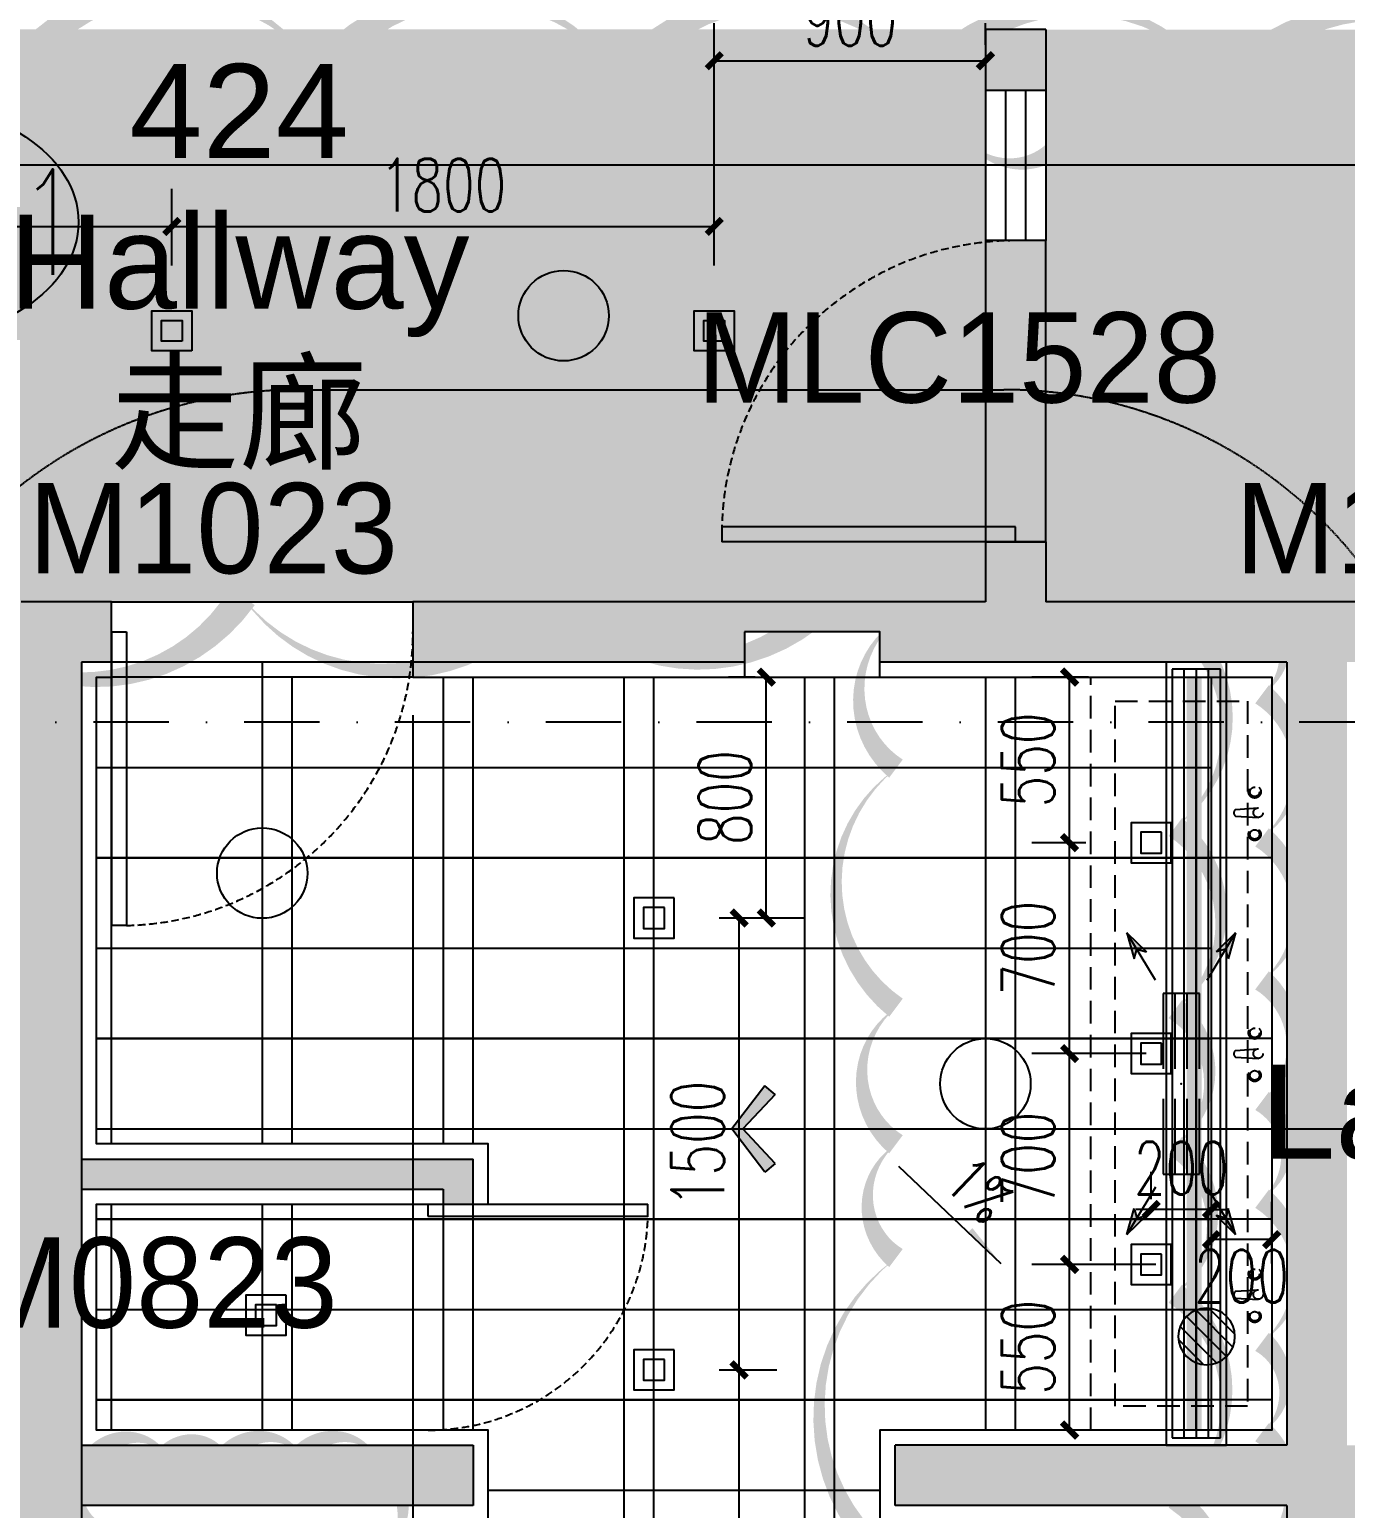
# Model space of a CAD drawing. Extents: x -354516 to 794396, y -401250 to -150594.
# Drawn here: x 16528 to 20895, y -369060 to -364150 of the extents above; entities that cross this region are included whole.
import ezdxf
from ezdxf.enums import TextEntityAlignment as Align

# ---------------------------------------------------------------- set-up
doc = ezdxf.new("R2010")
doc.units = 0
doc.header["$LTSCALE"] = 1000
doc.header["$MEASUREMENT"] = 0
for name, pattern in [('$0$HIDDEN', [0.375, 0.25, -0.125, 0, 0]), ('DASH', [0.35, 0.25, -0.1]), ('DASHDOT2', [0.5, 0.25, -0.125, 0, -0.125]), ('DOTE', [2.42, 2, -0.2, 0.02, -0.2])]:
    doc.linetypes.add(name, pattern=pattern)
for name, color, linetype in [('0-吊顶', 6, 'Continuous'), ('0-吊顶材质', 251, 'Continuous'), ('0-吊顶边界', 36, 'Continuous'), ('0-地面分缝', 37, 'Continuous'), ('0-房间名称', 2, 'Continuous'), ('0-灯具', 20, 'Continuous'), ('0-灯具修改0109', 140, 'Continuous'), ('0-设备风口', 5, 'Continuous'), ('0-设备风口（修改）', 71, 'Continuous'), ('A-轴线1', 1, 'DOTE'), ('A标-索引', 3, 'Continuous'), ('M-DUCT-S-DIFF', 6, 'DASH'), ('P-成活面', 4, 'Continuous'), ('PUB_DIM', 3, 'Continuous'), ('S-PLT', 30, 'Continuous'), ('SN', 3, 'Continuous'), ('TWT_TEXT', 7, 'Continuous'), ('WALL', 2, 'Continuous'), ('WINDOW', 4, 'Continuous'), ('XF', 4, 'Continuous'), ('Z-110', 110, 'Continuous'), ('墙体', 7, 'Continuous'), ('家具1', 61, 'Continuous'), ('门图', 134, 'Continuous')]:
    doc.layers.add(name, color=color, linetype=linetype)
doc.layers.add('0-地面材质_material hatch', color=251, linetype='Continuous', transparency=0.3)
doc.layers.add('DIM_MODI-天花修改', color=3, linetype='Continuous', plot=False)
doc.layers.add('修改', color=1, linetype='Continuous', plot=False)
doc.styles.add('510p-04$0$Arial_2', font='arial.ttf', dxfattribs={"height": 6.392964})
doc.styles.add('_TCH_DIM', font='SIMPLEX', dxfattribs={"bigfont": 'GBCBIG'})
doc.styles.add('DIM', font='SimSun.ttf', dxfattribs={"width": 0.7})
doc.styles.add('DIM_FONT', font='SIMPLEX', dxfattribs={"width": 0.7, "bigfont": 'GBCBIG'})
doc.styles.add('HZ', font='tjromans.shx', dxfattribs={"width": 0.7, "bigfont": 'tjhztxt.shx'})
doc.styles.add('Word-n', font='stylu.ttf')
doc.dimstyles.new('_TCH_ARCH&&50', dxfattribs={"dimscale": 0.5, "dimtxt": 350, "dimasz": 100, "dimexe": 250, "dimexo": 300, "dimgap": 100, "dimtad": 1, "dimdec": 0, "dimzin": 0, "dimdsep": 46, "dimtxsty": 'DIM_FONT', "dimblk": 'ARCHTICK', "dimcen": 0.09, "dimclrd": 3, "dimclre": 3, "dimclrt": 7, "dimazin": 2, "dimtfac": 1, "dimtdec": 0, "dimtix": 1, "dimtmove": 2, "dimatfit": 3, "dimfxl": 0, "dimtolj": 1, "dimtzin": 0, "dimarcsym": 0})
doc.dimstyles.new('DIM', dxfattribs={"dimtxt": 2.5, "dimasz": 1, "dimexe": 1, "dimexo": 1, "dimgap": 1, "dimtad": 1, "dimdec": 0, "dimzin": 0, "dimdsep": 46, "dimtxsty": 'DIM', "dimblk": 'ARCHTICK', "dimcen": 0, "dimclrd": 5, "dimclre": 5, "dimclrt": 35, "dimadec": 0, "dimazin": 0, "dimtfac": 0.5, "dimtdec": 0, "dimtix": 1, "dimtmove": 2, "dimatfit": 2, "dimldrblk": 'A', "dimfxl": 0, "dimtolj": 1, "dimtzin": 0, "dimlwd": -1, "dimlwe": -1, "dimarcsym": 0})
pattern_1 = [(45, (-498310856.17, -3090192758), (-212.132034356, 212.132034356), []), (45, (-498310644.03, -3090192758), (-212.132034356, 212.132034356), [375, -75, 0, -75])]

# ---------------------------------------------------------------- blocks, each defined once
blk = doc.blocks.new('510I-01-LBBRestroom-plan-01$0$wtqyy')
at = {"layer": '0-灯具'}
for points in [[(-106.5, -26.5), (26.5, -26.5), (26.5, 106.5), (-106.5, 106.5)], [(-74.5, 5.5), (-5.5, 5.5), (-5.5, 74.5), (-74.5, 74.5)]]:
    blk.add_lwpolyline(points, close=True, dxfattribs=at)
blk = doc.blocks.new('*U137')
at = {"color": 95}
for p, q in [((-500.7, 180.4), (-437.9, 115.5)), ((-343.4, 86), (-500.7, 180.4)), ((-500.7, 180.4), (-414.7, 155.9)), ((-414.7, 155.9), (-446.3, 147.4)), ((-446.3, 147.4), (-437.9, 115.5)), ((343.4, 86), (500.7, 180.4)), ((500.7, 180.4), (414.7, 155.9)), ((414.7, 155.9), (446.3, 147.4)), ((500.7, 180.4), (437.9, 115.5)), ((446.3, 147.4), (437.9, 115.5)), ((-343.4, -86), (-500.7, -180.4)), ((343.4, -86), (500.7, -180.4)), ((-500.7, -180.4), (-437.9, -115.5)), ((-446.3, -147.4), (-437.9, -115.5)), ((446.3, -147.4), (437.9, -115.5)), ((500.7, -180.4), (437.9, -115.5)), ((-500.7, -180.4), (-414.7, -155.9)), ((-414.7, -155.9), (-446.3, -147.4)), ((414.7, -155.9), (446.3, -147.4)), ((500.7, -180.4), (414.7, -155.9))]:
    blk.add_line(p, q, dxfattribs=at)
at = {"color": 251, "linetype": 'DASH'}
for p, q in [((-300, 20), (300, 20)), ((-300, -20), (300, -20))]:
    blk.add_line(p, q, dxfattribs=at)
at = {"linetype": 'DASH'}
blk.add_lwpolyline([(300, 60), (-300, 60), (-300, -60), (300, -60)], close=True, dxfattribs=at)
at = {"color": 7}
blk.add_point((0, 0), dxfattribs=at)
at = {"color": 95}
for points in [[(-437.9, 115.5), (-446.3, 147.4), (-500.7, 180.4)], [(-414.7, 155.9), (-446.3, 147.4), (-500.7, 180.4)], [(414.7, 155.9), (446.3, 147.4), (500.7, 180.4)], [(437.9, 115.5), (446.3, 147.4), (500.7, 180.4)], [(-437.9, -115.5), (-446.3, -147.4), (-500.7, -180.4)], [(437.9, -115.5), (446.3, -147.4), (500.7, -180.4)], [(-414.7, -155.9), (-446.3, -147.4), (-500.7, -180.4)], [(414.7, -155.9), (446.3, -147.4), (500.7, -180.4)]]:
    blk.add_solid(points, dxfattribs=at)
blk = doc.blocks.new('$TwtSys$00000125')
blk.add_circle((0, 0, 0), 0.667)
blk = doc.blocks.new('510p-04$0$material tag')
blk = doc.blocks.new('GRID')
at = {"layer": '墙体', "color": 250, "linetype": 'DASHDOT2', "lineweight": -3}
blk.add_line((107436.4, 18586.5), (-19063.6, 18586.5), dxfattribs=at)
blk = doc.blocks.new('TL-02')
at = {"layer": 'SN'}
blk.add_ellipse((0, 0), major_axis=(-6, 0), ratio=0.666667, dxfattribs=at)
at = {"layer": 'SN', "color": 6, "style": 'HZ', "width": 0.7}
blk.add_attdef('A', text='', height=4.5, dxfattribs=at).set_placement((0, 0), align=Align.MIDDLE_CENTER)
blk = doc.blocks.new('_ArchTick')
at = {"color": 0, "linetype": 'ByBlock', "const_width": 0.4}
blk.add_lwpolyline([(-0.5, -0.5), (0.5, 0.5)], dxfattribs=at)
blk = doc.blocks.new('*D324')
at = {"layer": 'Defpoints', "color": 0}
for p in [(18666.6, -368600), (18882.6, -368600), (18666.6, -370100)]:
    blk.add_point(p, dxfattribs=at)
at = {"layer": 'PUB_DIM', "color": 3, "lineweight": -2}
for p, q in [((18816.6, -368600), (19007.6, -368600)), ((18882.6, -370100), (18882.6, -368600)), ((18816.6, -370100), (19007.6, -370100))]:
    blk.add_line(p, q, dxfattribs=at)
at = {"layer": 'PUB_DIM', "color": 3, "lineweight": -2, "xscale": 50, "yscale": 50, "zscale": 50}
for p, rotation in [((18882.6, -368600), 90), ((18882.6, -370100), 270)]:
    blk.add_blockref('_ArchTick', p, dxfattribs=dict(at, rotation=rotation))
at = {"layer": 'PUB_DIM', "color": 7, "insert": (18745.1, -369350), "char_height": 175, "attachment_point": 5, "rotation": 90, "style": 'DIM_FONT'}
blk.add_mtext('\\A1;1500', dxfattribs=at)
blk = doc.blocks.new('*D325')
at = {"layer": 'Defpoints', "color": 0}
for p in [(18666.6, -367099.7), (18882.6, -367099.7), (18666.6, -368600)]:
    blk.add_point(p, dxfattribs=at)
at = {"layer": 'PUB_DIM', "color": 3, "lineweight": -2}
for p, q in [((18816.6, -367099.7), (19007.6, -367099.7)), ((18882.6, -368600), (18882.6, -367099.7)), ((18816.6, -368600), (19007.6, -368600))]:
    blk.add_line(p, q, dxfattribs=at)
at = {"layer": 'PUB_DIM', "color": 3, "lineweight": -2, "xscale": 50, "yscale": 50, "zscale": 50}
for p, rotation in [((18882.6, -367099.7), 90), ((18882.6, -368600), 270)]:
    blk.add_blockref('_ArchTick', p, dxfattribs=dict(at, rotation=rotation))
at = {"layer": 'PUB_DIM', "color": 7, "insert": (18745.1, -367849.9), "char_height": 175, "attachment_point": 5, "rotation": 90, "style": 'DIM_FONT'}
blk.add_mtext('\\A1;1500', dxfattribs=at)
blk = doc.blocks.new('*D326')
at = {"layer": 'Defpoints', "color": 0}
for p in [(18972.8, -366300), (19085.6, -366300), (18666.6, -367099.7)]:
    blk.add_point(p, dxfattribs=at)
at = {"layer": 'PUB_DIM', "color": 3, "lineweight": -2}
for p, q in [((18935.6, -366300), (18847.8, -366300)), ((18972.8, -367099.7), (18972.8, -366300)), ((18816.6, -367099.7), (19097.8, -367099.7))]:
    blk.add_line(p, q, dxfattribs=at)
at = {"layer": 'PUB_DIM', "color": 3, "lineweight": -2, "xscale": 50, "yscale": 50, "zscale": 50}
for p, rotation in [((18972.8, -366300), 90), ((18972.8, -367099.7), 270)]:
    blk.add_blockref('_ArchTick', p, dxfattribs=dict(at, rotation=rotation))
at = {"layer": 'PUB_DIM', "color": 7, "insert": (18835.3, -366699.9), "char_height": 175, "attachment_point": 5, "rotation": 90, "style": 'DIM_FONT'}
blk.add_mtext('\\A1;800', dxfattribs=at)
blk = doc.blocks.new('*D327')
at = {"layer": 'Defpoints', "color": 0}
for p in [(20450, -368167.6), (20450, -368396.4), (20650, -368396.4)]:
    blk.add_point(p, dxfattribs=at)
at = {"layer": 'PUB_DIM', "color": 3, "lineweight": -2}
for p, q in [((20450, -368246.4), (20450, -368042.6)), ((20650, -368246.4), (20650, -368042.6)), ((20650, -368167.6), (20450, -368167.6))]:
    blk.add_line(p, q, dxfattribs=at)
at = {"layer": 'PUB_DIM', "color": 3, "lineweight": -2, "xscale": 50, "yscale": 50, "zscale": 50, "rotation": 180}
blk.add_blockref('_ArchTick', (20450, -368167.6), dxfattribs=at)
at = {"layer": 'PUB_DIM', "color": 3, "lineweight": -2, "xscale": 50, "yscale": 50, "zscale": 50}
blk.add_blockref('_ArchTick', (20650, -368167.6), dxfattribs=at)
at = {"layer": 'PUB_DIM', "color": 7, "insert": (20550, -368289.3), "char_height": 175, "attachment_point": 5, "style": 'DIM_FONT'}
blk.add_mtext('\\A1;200', dxfattribs=at)
blk = doc.blocks.new('*D328')
at = {"layer": 'Defpoints', "color": 0}
for p in [(20250, -368067.6), (20250, -368183.5), (20450, -368396.4)]:
    blk.add_point(p, dxfattribs=at)
at = {"layer": 'PUB_DIM', "color": 3, "lineweight": -2}
for p, q in [((20250, -368033.5), (20250, -367942.6)), ((20450, -368246.4), (20450, -367942.6)), ((20250, -368067.6), (20200, -368067.6)), ((20450, -368067.6), (20250, -368067.6)), ((20450, -368067.6), (20500, -368067.6))]:
    blk.add_line(p, q, dxfattribs=at)
at = {"layer": 'PUB_DIM', "color": 3, "lineweight": -2, "xscale": 50, "yscale": 50, "zscale": 50}
blk.add_blockref('_ArchTick', (20250, -368067.6), dxfattribs=at)
at = {"layer": 'PUB_DIM', "color": 3, "lineweight": -2, "xscale": 50, "yscale": 50, "zscale": 50, "rotation": 180}
blk.add_blockref('_ArchTick', (20450, -368067.6), dxfattribs=at)
at = {"layer": 'PUB_DIM', "color": 7, "insert": (20350, -367930.1), "char_height": 175, "attachment_point": 5, "style": 'DIM_FONT'}
blk.add_mtext('\\A1;200', dxfattribs=at)
blk = doc.blocks.new('*D329')
at = {"layer": 'Defpoints', "color": 0}
for p in [(19979.2, -368250), (20183.5, -368250), (20118.1, -368800)]:
    blk.add_point(p, dxfattribs=at)
at = {"layer": 'PUB_DIM', "color": 3, "lineweight": -2}
for p, q in [((20033.5, -368250), (19854.2, -368250)), ((19979.2, -368800), (19979.2, -368250)), ((19968.1, -368800), (19854.2, -368800))]:
    blk.add_line(p, q, dxfattribs=at)
at = {"layer": 'PUB_DIM', "color": 3, "lineweight": -2, "xscale": 50, "yscale": 50, "zscale": 50}
for p, rotation in [((19979.2, -368250), 90), ((19979.2, -368800), 270)]:
    blk.add_blockref('_ArchTick', p, dxfattribs=dict(at, rotation=rotation))
at = {"layer": 'PUB_DIM', "color": 7, "insert": (19841.7, -368525), "char_height": 175, "attachment_point": 5, "rotation": 90, "style": 'DIM_FONT'}
blk.add_mtext('\\A1;550', dxfattribs=at)
blk = doc.blocks.new('*D330')
at = {"layer": 'Defpoints', "color": 0}
for p in [(19979.2, -367550), (20383.5, -367550), (20415.5, -368250)]:
    blk.add_point(p, dxfattribs=at)
at = {"layer": 'PUB_DIM', "color": 3, "lineweight": -2}
for p, q in [((20233.5, -367550), (19854.2, -367550)), ((19979.2, -368250), (19979.2, -367550)), ((20265.5, -368250), (19854.2, -368250))]:
    blk.add_line(p, q, dxfattribs=at)
at = {"layer": 'PUB_DIM', "color": 3, "lineweight": -2, "xscale": 50, "yscale": 50, "zscale": 50}
for p, rotation in [((19979.2, -367550), 90), ((19979.2, -368250), 270)]:
    blk.add_blockref('_ArchTick', p, dxfattribs=dict(at, rotation=rotation))
at = {"layer": 'PUB_DIM', "color": 7, "insert": (19841.7, -367900), "char_height": 175, "attachment_point": 5, "rotation": 90, "style": 'DIM_FONT'}
blk.add_mtext('\\A1;700', dxfattribs=at)
blk = doc.blocks.new('*D331')
at = {"layer": 'Defpoints', "color": 0}
for p in [(19979.2, -366849.7), (20183.5, -366849.7), (20183.5, -367550)]:
    blk.add_point(p, dxfattribs=at)
at = {"layer": 'PUB_DIM', "color": 3, "lineweight": -2}
for p, q in [((20033.5, -366849.7), (19854.2, -366849.7)), ((19979.2, -367550), (19979.2, -366849.7)), ((20033.5, -367550), (19854.2, -367550))]:
    blk.add_line(p, q, dxfattribs=at)
at = {"layer": 'PUB_DIM', "color": 3, "lineweight": -2, "xscale": 50, "yscale": 50, "zscale": 50}
for p, rotation in [((19979.2, -366849.7), 90), ((19979.2, -367550), 270)]:
    blk.add_blockref('_ArchTick', p, dxfattribs=dict(at, rotation=rotation))
at = {"layer": 'PUB_DIM', "color": 7, "insert": (19841.7, -367199.9), "char_height": 175, "attachment_point": 5, "rotation": 90, "style": 'DIM_FONT'}
blk.add_mtext('\\A1;700', dxfattribs=at)
blk = doc.blocks.new('*D332')
at = {"layer": 'Defpoints', "color": 0}
for p in [(19979.2, -366300), (20192.4, -366300), (20183.5, -366849.7)]:
    blk.add_point(p, dxfattribs=at)
at = {"layer": 'PUB_DIM', "color": 3, "lineweight": -2}
for p, q in [((20042.4, -366300), (19854.2, -366300)), ((19979.2, -366849.7), (19979.2, -366300)), ((20033.5, -366849.7), (19854.2, -366849.7))]:
    blk.add_line(p, q, dxfattribs=at)
at = {"layer": 'PUB_DIM', "color": 3, "lineweight": -2, "xscale": 50, "yscale": 50, "zscale": 50}
for p, rotation in [((19979.2, -366300), 90), ((19979.2, -366849.7), 270)]:
    blk.add_blockref('_ArchTick', p, dxfattribs=dict(at, rotation=rotation))
at = {"layer": 'PUB_DIM', "color": 7, "insert": (19841.7, -366574.9), "char_height": 175, "attachment_point": 5, "rotation": 90, "style": 'DIM_FONT'}
blk.add_mtext('\\A1;550', dxfattribs=at)
blk = doc.blocks.new('*D333')
at = {"layer": 'Defpoints', "color": 0}
for p in [(17800, -366276.7), (16950, -370425), (16950, -370462.8)]:
    blk.add_point(p, dxfattribs=at)
at = {"layer": 'PUB_DIM', "color": 3, "lineweight": -2}
for p, q in [((17800, -366426.7), (17800, -370587.8)), ((17800, -370462.8), (16950, -370462.8)), ((16950, -370575), (16950, -370587.8))]:
    blk.add_line(p, q, dxfattribs=at)
at = {"layer": 'PUB_DIM', "color": 3, "lineweight": -2, "xscale": 50, "yscale": 50, "zscale": 50, "rotation": 180}
blk.add_blockref('_ArchTick', (16950, -370462.8), dxfattribs=at)
at = {"layer": 'PUB_DIM', "color": 3, "lineweight": -2, "xscale": 50, "yscale": 50, "zscale": 50}
blk.add_blockref('_ArchTick', (17800, -370462.8), dxfattribs=at)
at = {"layer": 'PUB_DIM', "color": 7, "insert": (17375, -370325.3), "char_height": 175, "attachment_point": 5, "style": 'DIM_FONT'}
blk.add_mtext('\\A1;850', dxfattribs=at)
blk = doc.blocks.new('*D340')
at = {"layer": 'Defpoints', "color": 0}
for p in [(17000, -364803.7), (15200, -365083.5), (17000, -365083.5)]:
    blk.add_point(p, dxfattribs=at)
at = {"layer": 'PUB_DIM', "color": 3, "lineweight": -2}
for p, q in [((15200, -364933.5), (15200, -364678.7)), ((17000, -364933.5), (17000, -364678.7)), ((15200, -364803.7), (17000, -364803.7))]:
    blk.add_line(p, q, dxfattribs=at)
at = {"layer": 'PUB_DIM', "color": 3, "lineweight": -2, "xscale": 50, "yscale": 50, "zscale": 50, "rotation": 180}
blk.add_blockref('_ArchTick', (15200, -364803.7), dxfattribs=at)
at = {"layer": 'PUB_DIM', "color": 3, "lineweight": -2, "xscale": 50, "yscale": 50, "zscale": 50}
blk.add_blockref('_ArchTick', (17000, -364803.7), dxfattribs=at)
at = {"layer": 'PUB_DIM', "color": 7, "insert": (16100, -364666.2), "char_height": 175, "attachment_point": 5, "style": 'DIM_FONT'}
blk.add_mtext('\\A1;1800', dxfattribs=at)
blk = doc.blocks.new('*D341')
at = {"layer": 'Defpoints', "color": 0}
for p in [(18800, -364803.7), (17000, -365083.5), (18800, -365083.5)]:
    blk.add_point(p, dxfattribs=at)
at = {"layer": 'PUB_DIM', "color": 3, "lineweight": -2}
for p, q in [((17000, -364933.5), (17000, -364678.7)), ((18800, -364933.5), (18800, -364678.7)), ((17000, -364803.7), (18800, -364803.7))]:
    blk.add_line(p, q, dxfattribs=at)
at = {"layer": 'PUB_DIM', "color": 3, "lineweight": -2, "xscale": 50, "yscale": 50, "zscale": 50, "rotation": 180}
blk.add_blockref('_ArchTick', (17000, -364803.7), dxfattribs=at)
at = {"layer": 'PUB_DIM', "color": 3, "lineweight": -2, "xscale": 50, "yscale": 50, "zscale": 50}
blk.add_blockref('_ArchTick', (18800, -364803.7), dxfattribs=at)
at = {"layer": 'PUB_DIM', "color": 7, "insert": (17900, -364666.2), "char_height": 175, "attachment_point": 5, "style": 'DIM_FONT'}
blk.add_mtext('\\A1;1800', dxfattribs=at)
blk = doc.blocks.new('*D342')
at = {"layer": 'Defpoints', "color": 0}
for p in [(19700, -364253.7), (19700, -364350.7), (18800, -365083.5)]:
    blk.add_point(p, dxfattribs=at)
at = {"layer": 'PUB_DIM', "color": 3, "lineweight": -2}
for p, q in [((18800, -364933.5), (18800, -364128.7)), ((19700, -364200.7), (19700, -364128.7)), ((18800, -364253.7), (19700, -364253.7))]:
    blk.add_line(p, q, dxfattribs=at)
at = {"layer": 'PUB_DIM', "color": 3, "lineweight": -2, "xscale": 50, "yscale": 50, "zscale": 50, "rotation": 180}
blk.add_blockref('_ArchTick', (18800, -364253.7), dxfattribs=at)
at = {"layer": 'PUB_DIM', "color": 3, "lineweight": -2, "xscale": 50, "yscale": 50, "zscale": 50}
blk.add_blockref('_ArchTick', (19700, -364253.7), dxfattribs=at)
at = {"layer": 'PUB_DIM', "color": 7, "insert": (19250, -364116.2), "char_height": 175, "attachment_point": 5, "style": 'DIM_FONT'}
blk.add_mtext('\\A1;900', dxfattribs=at)
blk = doc.blocks.new('$TwtSys$00000141')
for p, q in [((-94.2, 7.7), (-10.1, 91.8)), ((-94.2, 7.7), (-10.1, 91.8)), ((-87.2, -35.1), (35.1, 87.2)), ((-87.2, -35.1), (35.1, 87.2)), ((-66.5, -66.5), (66.5, 66.5)), ((-66.5, -66.5), (66.5, 66.5)), ((-32.4, -87.1), (87.6, 32.9)), ((-32.4, -87.1), (87.6, 32.9)), ((11.4, -92.3), (92.3, -11.4)), ((11.4, -92.3), (92.3, -11.4))]:
    blk.add_line(p, q)
blk.add_circle((0, 0), 94)
blk.add_circle((0, 0), 94)
blk = doc.blocks.new('A')
at = {"color": 134}
for p, q in [((-1.435, 1.148), (-1.09, 1.437)), ((-1.435, 1.148), (-0.369, 0)), ((-1.09, 1.437), (0, 0)), ((-0.369, 0), (-2.127, 0)), ((-1.435, -1.148), (-0.369, 0)), ((-1.09, -1.437), (0, 0)), ((-1.435, -1.148), (-1.09, -1.437))]:
    blk.add_line(p, q, dxfattribs=at)
for points in [[(-1.435, 1.148), (-1.09, 1.437), (-0.369, 0), (0, 0)], [(-1.435, -1.148), (-1.09, -1.437), (-0.369, 0), (0, 0)]]:
    blk.add_solid(points, dxfattribs=at)

msp = doc.modelspace()

# ---------------------------------------------------------------- hatches: boundary and pattern name
at = {"layer": '0-吊顶材质'}
h = msp.add_hatch(dxfattribs=at)
h.set_pattern_fill('AR-SAND', color=256, scale=112.5)
h.set_pattern_definition([(37.5, (-498310856.17, -3090192758), (-7.086752787, 216.767674014), [0, -171, 0, -191.25, 0, -182.8125]), (7.5, (-498310856.17, -3090192758), (199.099879343, 317.491432338), [0, -92.25, 0, -154.125, 0, -59.0625]), (327.5, (-498310994.54, -3090192758), (350.340959447, 0.636643523), [0, -56.25, 0, -202.5, 0, -264.375]), (317.5, (-498310994.54, -3090192758), (338.189243014, 98.738501055), [0, -28.125, 0, -132.75, 0, -151.875])])
h.paths.add_polyline_path([(19700, -366050), (19700, -364150), (11820.4, -364150), (9888.4, -373808.8), (10092.3, -373808.8), (10324.4, -372650), (13200, -372650), (13200, -370650), (10724.4, -370650), (11204.3, -368250), (13200, -368250), (13200, -365850), (13800, -365850), (13800, -366050)])
at = {"layer": '0-吊顶边界'}
h = msp.add_hatch(dxfattribs=at)
h.set_pattern_fill('_USER', color=250, scale=600, angle=90, pattern_type=0)
h.set_pattern_definition([(90, (18599.07, -366300), (-600, 4e-14), [])])
h.paths.add_polyline_path([(16750, -366300), (20448.1, -366300), (20448.2, -368800), (19350, -368800), (19350, -369100), (20450, -369100), (20450, -371750), (19350, -371750), (19350, -372600), (18050, -372600), (18050, -372500), (17850, -372500), (17850, -372600), (16750, -372600), (16750, -371950), (17850, -371950), (17850, -372000), (18050, -372000), (18050, -371750), (16950, -371750), (16950, -369100), (18049.9, -369100), (18049.9, -368800), (16750, -368800), (16750, -368050), (18050, -368050), (18050, -367850), (16750, -367850)])
h = msp.add_hatch(dxfattribs=at)
h.set_pattern_fill('_USER', color=250, scale=300, pattern_type=0)
h.set_pattern_definition([(0, (18599.07, -366300), (0, 300), [])])
h.paths.add_polyline_path([(16750, -366300), (20448.1, -366300), (20448.2, -368800), (19350, -368800), (19350, -369100), (20450, -369100), (20450, -371750), (19350, -371750), (19350, -372600), (18050, -372600), (18050, -372500), (17850, -372500), (17850, -372600), (16750, -372600), (16750, -371950), (17850, -371950), (17850, -372000), (18050, -372000), (18050, -371750), (16950, -371750), (16950, -369100), (18049.9, -369100), (18049.9, -368800), (16750, -368800), (16750, -368050), (18050, -368050), (18050, -367850), (16750, -367850)])
at = {"layer": '0-地面分缝'}
msp.add_hatch(color=256, dxfattribs=at).paths.add_polyline_path([(19751.5, -368247), (19642.8, -368143.6), (19656.6, -368129.1)])
at = {"layer": '0-地面材质_material hatch'}
h = msp.add_hatch(dxfattribs=at)
h.set_pattern_fill('ANSI35', color=256, scale=1200)
h.set_pattern_definition(pattern_1)
h.paths.add_polyline_path([(32050.9, -330086.9), (30674.2, -330086.9), (30547, -330685.3), (30547, -330685.3), (30350.9, -331665.9), (30350.9, -331665.9), (29914.1, -333850), (27400, -333850), (27400, -337550.7), (27300, -337550.7), (27300, -338550.7), (27400, -338550.7), (27400, -338750), (28934.1, -338750), (23948, -364150), (19900, -364150), (19900, -364850.7), (19700, -364850.7), (19700, -365850.7), (19900, -365850.7), (19900, -366050), (20800, -366050), (20800, -366050), (21800, -366050), (21800, -366050), (23474.1, -366050), (22874.1, -369050), (20900, -369050), (20900, -372650), (23531, -372649), (23760.9, -371499.4), (23859, -371519), (24212, -369754), (24113.9, -369734.4), (24360.9, -368499.4), (24459, -368519), (24812, -366754), (24713.9, -366734.4), (24960.9, -365499.4), (25059, -365519), (26012, -360754), (25913.9, -360734.4), (26160.9, -359499.4), (26259, -359519), (27212, -354754), (27113.9, -354734.4), (27360.9, -353499.4), (27459, -353519), (27812, -351754), (27713.9, -351734.4), (27960.9, -350499.4), (28059, -350519), (28412, -348754), (28313.9, -348734.4), (28560.9, -347499.4), (28659, -347519), (29612, -342754), (29513.9, -342734.4), (29760.9, -341499.4), (29859, -341519), (30212, -339754), (30113.9, -339734.4), (30360.9, -338499.4), (30459, -338519), (30812, -336754), (30713.9, -336734.4), (30960.9, -335499.4), (31059, -335519), (31412, -333754), (31313.9, -333734.4), (31560.9, -332499.4), (31659, -332519), (32012, -330754), (31913.9, -330734.4)])
h = msp.add_hatch(dxfattribs=at)
h.set_pattern_fill('ANSI35', color=256, scale=1200)
h.set_pattern_definition(pattern_1)
h.paths.add_polyline_path([(-20701.5, -336849.5), (-27366.5, -336849.5), (-27366.5, -338749.5), (-17105.8, -338749.5), (-17925.8, -334649.5), (-20701.5, -334649.5)])
h.paths.add_polyline_path([(19698.5, -366049.5), (19698.5, -364149.5), (12022.8, -364149.5), (11202.8, -368249.5), (13198.5, -368249.5), (13198.5, -366049.5)])
h.paths.add_polyline_path([(-19700, -364149.5), (-19700, -364850.7), (-19800, -364850.7), (-19800, -365850.7), (-19701.5, -365850.7), (-19700, -366049.5), (-13201.5, -366049.5), (-13201.5, -368249.5), (-11205.9, -368249.5), (-12025.9, -364149.5)])
h.paths.add_polyline_path([(27200, -338749.5), (27200, -338550.7), (27300, -338550.7), (27300, -337550.7), (27200, -337550.7), (27200, -336850), (21300, -336850), (21300, -337050), (20700, -337050), (20699.7, -336649.5), (20698.5, -336649.5), (20698.5, -334649.5), (17922.8, -334649.5), (17102.8, -338749.5)])
at = {"layer": 'WALL'}
h = msp.add_hatch(color=250, dxfattribs=at)
h.dxf.hatch_style = 1
h.paths.add_polyline_path([(19700, -364350.7), (19900, -364350.7), (19900, -364150), (19700, -364150)])
h.paths.add_polyline_path([(23069.2, -366250, -0.171573), (23069.2, -366050), (22100, -366050), (22100, -366250)])
h = msp.add_hatch(color=250, dxfattribs=at)
h.dxf.hatch_style = 1
h.paths.add_polyline_path([(16700, -372850), (20700, -372850), (20700, -373450), (16700, -373450)], flags=17)
h.paths.add_polyline_path([(19500, -371900), (20700, -371900), (20700, -372650), (19500, -372650)], flags=16)
h.paths.add_polyline_path([(18900, -366250), (18900, -366150), (19350, -366150), (19350, -366250), (20700, -366250), (20700, -368850), (19400, -368850), (19400, -369050), (20700, -369050), (20700, -371800), (19400, -371800), (19400, -372650), (16700, -372650), (16700, -366250), (16800, -366250), (16800, -366050), (13800, -366050), (13800, -366250), (16300, -366250), (16300, -372650), (14000, -372650), (14000, -372850), (16500, -372850), (16500, -373550), (20900, -373550), (20900, -372850), (21949.2, -372850), (21942.2, -372827.5), (21935.6, -372796.2), (21932.3, -372762.1), (21933.2, -372723.9), (21949.2, -372650), (20900, -372650), (20900, -369050), (22874.1, -369050), (23394.7, -366447), (23340.6, -366449.8), (23293.2, -366444.2), (23265.3, -366437.2), (23198.6, -366407.7), (22710.1, -368850), (20900, -368850), (20900, -366250), (21000, -366250), (21000, -366050), (19900, -366050), (19900, -365850.7), (19700, -365850.7), (19700, -366050), (17800, -366050), (17800, -366250)])
h = msp.add_hatch(color=250, dxfattribs=at)
h.dxf.hatch_style = 1
h.paths.add_polyline_path([(18000, -367900), (16700, -367900), (16700, -368000), (17800, -368000), (17800, -368000), (18000, -368000)])
h.paths.add_polyline_path([(18000, -368850), (16700, -368850), (16700, -369050), (18000, -369050)])
edge = h.paths.add_edge_path()
edge.add_line((17900, -371900), (18000, -371900))
edge.add_line((16700, -371900), (16700, -371800))
edge.add_line((16700, -371800), (17900, -371800))
edge.add_line((17900, -371800), (16700, -371800))
edge.add_line((16700, -371800), (16700, -371900))
edge.add_line((16700, -371900), (17900, -371900))
h = msp.add_hatch(color=250, dxfattribs=at)
h.dxf.hatch_style = 1
h.paths.add_polyline_path([(17900, -368000), (18000, -368000), (18000, -368050), (17900, -368050)])

# ---------------------------------------------------------------- linework, layer by layer
at = {"layer": '0-吊顶', "linetype": 'DASH', "ltscale": 0.01}
for points in [[(12239.3, -337993.3), (29007.8, -337993.3, -0.414214), (30507.8, -339493.3), (30507.8, -363100.6, -0.414214), (29007.8, -364600.6), (12239.3, -364600.6, -0.414214), (10739.3, -363100.6), (10739.3, -339493.3, -0.414214)], [(17421.8, -365345.7), (19761.2, -365345.7, -0.414214), (21261.2, -366845.7), (21261.2, -371553, -0.414214), (19761.2, -373053), (17421.8, -373053, -0.414214), (15921.8, -371553), (15921.8, -366845.7, -0.414214)]]:
    msp.add_lwpolyline(points, format="xyb", close=True, dxfattribs=at)
at = {"layer": '0-吊顶边界'}
msp.add_line((20450, -368800), (20450, -366300), dxfattribs=at)
at = {"layer": '0-吊顶边界', "color": 250}
for points in [[(19900, -364850.7), (19700, -364850.7), (19700, -365850.7), (19900, -365850.7)], [(17800, -366300), (16800, -366300), (16800, -366050), (17800, -366050)]]:
    msp.add_lwpolyline(points, close=True, dxfattribs=at)
at = {"layer": '0-地面分缝'}
for p, q in [((20650, -366900), (16750, -366900)), ((20650, -367500), (16750, -367500)), ((20650, -368100), (16750, -368100)), ((20650, -368700), (16750, -368700))]:
    msp.add_line(p, q, dxfattribs=at)
for points in [[(17300, -366250), (17300, -367850)], [(17300, -366250), (17300, -367850)], [(17900, -366300), (17900, -367850)], [(18500, -366300), (18500, -372600)], [(19100, -366300), (19100, -372600)], [(19700, -366300), (19700, -368800)], [(20300, -366300), (20300, -368800)], [(19411.5, -367923.5), (19751.5, -368247)], [(17300, -368050), (17300, -368800)], [(17300, -368050), (17300, -368800)], [(17900, -368050), (17900, -368800)], [(19700, -368850), (19700, -368850)], [(20300, -368850), (20300, -368850)]]:
    msp.add_lwpolyline(points, dxfattribs=at)
at = {"layer": '0-地面材质_material hatch', "color": 250}
msp.add_lwpolyline([(16800, -366050), (17800, -366050), (17800, -366250), (16800, -366250)], close=True, dxfattribs=at)
at = {"layer": '0-灯具', "linetype": '$0$HIDDEN', "ltscale": 0.005, "const_width": 50}
msp.add_lwpolyline([(20393, -366300), (20393, -368800)], dxfattribs=at)
at = {"layer": '0-灯具修改0109'}
for points in [[(20330.4, -369820.8, 0, 75, 0.5), (20330.4, -369027.1, 0, 75, 0.5), (20330.4, -368346.8, 0, 75, 0.5), (20330.4, -367855.5, 0, 75, 0.5), (20330.4, -367402, 0, 75, 0.5), (20330.4, -366797.3, 0, 75, 0.5), (20330.4, -366112.5, 0, 75, 0.5), (20084.7, -366112.5, 0, 75, 0.5), (19839.1, -366112.5, 0, 75, 0.5), (19639.5, -366112.5, 0, 75, 0.5), (19403.1, -366112.5, 0, 75, 0.5), (19403.1, -366603.8, 0, 75, 0.5), (19403.1, -367397.5, 0, 75, 0.5), (19403.1, -367851, 0, 75, 0.5), (19403.1, -368228.9, 0, 75, 0.5), (19403.1, -369249.3, 0, 75, 0.5)], [(17676.8, -369244.9, 0, 75, 0.5), (17676.8, -368883.8, 0, 75, 0.5), (17431.2, -368883.8, 0, 75, 0.5), (17185.5, -368883.8, 0, 75, 0.5), (16985.9, -368883.8, 0, 75, 0.5), (16749.5, -368883.8, 0, 75, 0.5), (16749.5, -369142.9, 0, 75, 0.5)]]:
    msp.add_lwpolyline(points, format="xyseb", dxfattribs=at)
at = {"layer": '0-设备风口'}
for p, q in [((20500, -366250), (20300, -366250)), ((20300, -366250), (20300, -368850)), ((20480, -366274), (20320, -366274)), ((20320, -366274), (20320, -368826)), ((20360, -368826), (20360, -366274)), ((20400, -368826), (20400, -366274)), ((20440, -368826), (20440, -366274)), ((20480, -368826), (20480, -366274)), ((20500, -368850), (20500, -366250)), ((20320, -368826), (20480, -368826)), ((20300, -368850), (20500, -368850))]:
    msp.add_line(p, q, dxfattribs=at)
at = {"layer": '0-设备风口（修改）'}
for points in [[(12263, -363941, 0, 75, 0.5), (12263, -364514, 0, 75, 0.5), (12863, -364514, 0, 75, 0.5), (13313, -364514, 0, 75, 0.5), (13688, -364514, 0, 75, 0.5), (13938, -364514, 0, 75, 0.5), (14338, -364514, 0, 75, 0.5), (14938, -364514, 0, 75, 0.5), (15388, -364514, 0, 75, 0.5), (15638, -364514, 0, 75, 0.5), (16038, -364514, 0, 75, 0.5), (16338, -364514, 0, 75, 0.5), (16938, -364514, 0, 75, 0.5), (17388, -364514, 0, 75, 0.5), (17763, -364514, 0, 75, 0.5), (18013, -364514, 0, 75, 0.5), (18688, -364514, 0, 75, 0.5), (18938, -364514, 0, 75, 0.5), (19188, -364514, 0, 75, 0.5), (19638, -364514, 0, 75, 0.5), (19963, -364514, 0, 75, 0.5), (20438, -364514, 0, 75, 0.5), (21038, -364514, 0, 75, 0.5)], [(20618, -369182, 0, 75, 0.5), (20618, -368807, 0, 75, 0.5), (20618, -368507, 0, 75, 0.5), (20618, -368032, 0, 75, 0.5), (20618, -367707, 0, 75, 0.5), (20618, -367307, 0, 75, 0.5), (20618, -366832, 0, 75, 0.5), (20618, -366357, 0, 75, 0.5), (20618, -366057, 0, 75, 0.5), (20618, -365732, 0, 75, 0.5), (20618, -365448, 0, 75, 0.5), (20143, -365448, 0, 75, 0.5), (19543, -365448, 0, 75, 0.5), (19018, -365448, 0, 75, 0.5), (18718, -365448, 0, 75, 0.5), (18318, -365448, 0, 75, 0.5), (17793, -365448, 0, 75, 0.5), (17268, -365448, 0, 75, 0.5), (16593, -365448, 0, 75, 0.5), (16118, -365448, 0, 75, 0.5)]]:
    msp.add_lwpolyline(points, format="xyseb", dxfattribs=at)
at = {"layer": 'DIM_MODI-天花修改'}
msp.add_lwpolyline([(21351.9, -365231.1, 0, 75, 0.5), (20901.9, -365231.1, 0, 75, 0.5), (20651.9, -365231.1, 0, 75, 0.5), (20251.9, -365231.1, 0, 75, 0.5), (19951.9, -365231.1, 0, 75, 0.5), (19351.9, -365231.1, 0, 75, 0.5), (18901.9, -365231.1, 0, 75, 0.5), (18526.9, -365231.1, 0, 75, 0.5), (18276.9, -365231.1, 0, 75, 0.5), (17601.9, -365231.1, 0, 75, 0.5), (17351.9, -365231.1, 0, 75, 0.5), (17101.9, -365231.1, 0, 75, 0.5), (16651.9, -365231.1, 0, 75, 0.5), (16326.9, -365231.1, 0, 75, 0.5)], format="xyseb", dxfattribs=at)
at = {"layer": 'P-成活面', "color": 4}
msp.add_lwpolyline([(18900, -366150), (18900, -366300), (19350, -366300), (19350, -366150)], close=True, dxfattribs=at)
for points in [[(18050, -369100), (18050, -368800), (16750, -368800), (16750, -368050), (17750, -368050), (17750, -368050), (18050, -368050), (18050, -367850), (16750, -367850), (16750, -366300), (16800, -366300), (16800, -366250)], [(17800, -366250), (17800, -366300), (20650, -366300), (20650, -368800), (19350, -368800), (19350, -369100)]]:
    msp.add_lwpolyline(points, dxfattribs=at)
at = {"layer": 'WALL', "color": 0}
for p, q in [((19700, -364150), (19700, -364350.7)), ((19900, -364150), (19700, -364150)), ((19900, -364150), (19900, -364350.7)), ((19700, -365850.7), (19700, -366050)), ((19900, -365850.7), (19900, -366050)), ((16800, -366050), (16500, -366050)), ((19700, -366050), (17800, -366050)), ((20700, -366050), (19900, -366050)), ((21000, -366050), (20700, -366050)), ((16700, -366250), (16700, -372650)), ((16800, -366250), (16700, -366250)), ((18900, -366250), (17800, -366250)), ((20100, -366250), (19350, -366250)), ((20700, -366250), (20100, -366250)), ((20700, -366250), (20700, -368850)), ((16700, -367900), (17900, -367900)), ((16700, -367900), (16700, -368000)), ((16700, -367900), (18000, -367900)), ((18000, -368050), (18000, -367900)), ((16700, -368000), (17900, -368000)), ((17900, -368000), (17900, -368050)), ((17900, -368050), (18000, -368050)), ((16700, -368850), (18000, -368850)), ((16700, -368850), (16700, -369050)), ((18000, -368850), (18000, -369050)), ((20700, -368850), (19400, -368850)), ((19400, -369050), (19400, -368850)), ((18000, -369050), (16700, -369050)), ((20700, -369050), (19400, -369050)), ((20700, -369050), (20700, -371800))]:
    msp.add_line(p, q, dxfattribs=at)
for points in [[(19700, -364350.7), (19900, -364350.7)], [(19900, -365850.7), (19700, -365850.7)], [(16800, -366250), (16800, -366050)], [(17800, -366050), (17800, -366250)]]:
    msp.add_lwpolyline(points, dxfattribs=at)
at = {"layer": 'WINDOW'}
for p, q in [((19700, -364350.7), (19700, -364850.7)), ((19900, -364350.7), (19900, -364850.7))]:
    msp.add_line(p, q, dxfattribs=at)
at = {"layer": 'WINDOW', "color": 3}
for p, q in [((19766.7, -364350.7), (19766.7, -364850.7)), ((19833.3, -364350.7), (19833.3, -364850.7))]:
    msp.add_line(p, q, dxfattribs=at)
at = {"layer": 'WINDOW'}
msp.add_lwpolyline([(19900, -364850.7), (19700, -364850.7)], dxfattribs=at)
at = {"layer": '修改'}
for points in [[(21492.8, -364363.5, 0, 100, 0.520567), (20492.9, -364345.9, 0, 100, 0.520567), (19493.1, -364328.4, 0, 100, 0.520567), (18493.2, -364310.9, 0, 100, 0.520567), (17493.4, -364293.4, 0, 100, 0.520567), (16493.5, -364275.9, 0, 100, 0.520567), (15493.7, -364258.3, 0, 100, 0.520567), (14493.9, -364240.8, 0, 100, 0.520567), (13494, -364223.3, 0, 100, 0.520567), (12494.2, -364205.8, 0, 100, 0.520567), (11494.3, -364188.3, 0, 100, 0.520567), (11490, -363379.6, 0, 100, 0.520567)], [(10085.3, -374092.7, 0, 100, 0.520567), (10351, -373242.9, 0, 100, 0.520567), (10519.5, -372257.2, 0, 100, 0.520567), (10688, -371271.5, 0, 100, 0.520567), (10856.4, -370285.8, 0, 100, 0.520567), (11024.9, -369300.1, 0, 100, 0.520567), (11193.3, -368314.4, 0, 100, 0.520567), (12138.9, -368237.6, 0, 100, 0.520567), (13030.3, -368107.6, 0, 100, 0.520567), (13116.6, -367111.3, 0, 100, 0.520567), (13235.1, -366149, 0, 100, 0.520567), (14234.7, -366120.1, 0, 100, 0.520567), (15234.2, -366091.2, 0, 100, 0.520567), (16233.8, -366062.3, 0, 100, 0.520567), (17233.4, -366033.3, 0, 100, 0.520567), (18233, -366004.4, 0, 100, 0.520567), (19232.6, -365975.5, 0, 100, 0.520567), (20232.1, -365946.6, 0, 100, 0.520567), (21231.7, -365917.7, 0, 100, 0.520567)]]:
    msp.add_lwpolyline(points, format="xyseb", dxfattribs=at)
at = {"layer": '家具1', "color": 137, "linetype": '$0$HIDDEN', "ltscale": 0.3}
for p, q in [((20050.1, -368800.1), (20050.1, -366300.1)), ((20530.3, -366739.2), (20605.2, -366734.2)), ((20530.3, -366761.9), (20605.2, -366765.9)), ((20530.3, -367539.2), (20605.2, -367534.2)), ((20530.3, -367561.9), (20605.2, -367565.9)), ((20530.3, -368339.2), (20605.2, -368334.2)), ((20530.3, -368361.9), (20605.2, -368365.9))]:
    msp.add_line(p, q, dxfattribs=at)
msp.add_lwpolyline([(20130.1, -366380.1), (20570.1, -366380.1), (20570.1, -368720), (20130.1, -368720)], close=True, dxfattribs=at)
for centre, radius in [((20593.6, -366680.9), 20.6), ((20593.6, -366680.9), 15.6), ((20605.2, -366750), 15.8), ((20593.6, -366822.1), 20.6), ((20593.6, -367480.9), 20.6), ((20593.6, -367480.9), 15.6), ((20605.2, -367550), 15.8), ((20593.6, -367622.1), 20.6), ((20593.6, -368280.9), 20.6), ((20593.6, -368280.9), 15.6), ((20605.2, -368350), 15.8), ((20593.6, -368422.1), 20.6)]:
    msp.add_circle(centre, radius, dxfattribs=at)
at = {"layer": '家具1', "color": 137, "linetype": '$0$HIDDEN', "ltscale": 2.2}
for centre in [(20593.6, -366822.1), (20593.6, -367622.1), (20593.6, -368422.1)]:
    msp.add_circle(centre, 15.6, dxfattribs=at)
at = {"layer": '家具1', "color": 137, "linetype": '$0$HIDDEN', "ltscale": 0.3}
for centre in [(20538.4, -366750.5), (20538.4, -367550.5), (20538.4, -368350.5)]:
    msp.add_arc(centre, 13.9, 125.486, 234.514, dxfattribs=at)
at = {"layer": '门图', "color": 145}
for p, q in [((18825, -365800.7), (18825, -365850.7)), ((19800, -365800.7), (18825, -365800.7)), ((19800, -365850.7), (19800, -365800.7)), ((19800, -365850.7), (18825, -365850.7)), ((16800, -366150), (16850, -366150)), ((16800, -366150), (16800, -367125)), ((16850, -366150), (16850, -367125)), ((16850, -367125), (16800, -367125)), ((17850, -368050), (17850, -368090)), ((17850, -368050), (18580, -368050)), ((18580, -368090), (18580, -368050)), ((17850, -368090), (18580, -368090))]:
    msp.add_line(p, q, dxfattribs=at)
at = {"layer": '门图', "color": 250, "linetype": '$0$HIDDEN', "ltscale": 0.1}
for centre, radius, start, end in [((19800, -365825.7), 975, 90, 178.5307), ((16825, -366150), 975, 271.4693, 0), ((17850.9, -368070.8), 729.2, 269.9346, 358.4941)]:
    msp.add_arc(centre, radius, start, end, dxfattribs=at)

# ---------------------------------------------------------------- block references
at = {"layer": '0-地面分缝', "xscale": -1, "rotation": 359.9999885628516}
msp.add_blockref('$TwtSys$00000141', (20434, -368489.1), dxfattribs=at)
at = {"layer": '0-房间名称'}
ref = msp.add_blockref('510p-04$0$material tag', (-163156.1, -440252.7), dxfattribs=dict(at, xscale=3.125, yscale=3.125, zscale=3.125))
ref.add_attrib('ROOM_TAG', '424', dxfattribs={"layer": '0', "height": 312.5, "style": '510p-04$0$Arial_2'}).set_placement((17223.5, -364420.5), align=Align.MIDDLE_CENTER)
ref.add_attrib('NAME_ENG', 'Hallway', dxfattribs={"layer": '0', "height": 312.5, "style": '510p-04$0$Arial_2'}).set_placement((17223.5, -364920.5), align=Align.MIDDLE_CENTER)
ref.add_attrib('NAME_CN', '走廊', dxfattribs={"layer": '0', "height": 312.5, "style": '510p-04$0$Arial_2'}).set_placement((17223.5, -365420.5), align=Align.MIDDLE_CENTER)
ref = msp.add_blockref('510p-04$0$material tag', (-158329.8, -443074.7), dxfattribs=dict(at, xscale=3.125, yscale=3.125, zscale=3.125))
ref.add_attrib('ROOM_TAG', '429', dxfattribs={"layer": '0', "height": 312.5, "style": '510p-04$0$Arial_2'}).set_placement((22049.8, -367242.5), align=Align.MIDDLE_CENTER)
ref.add_attrib('NAME_ENG', 'Lacquer Room', dxfattribs={"layer": '0', "height": 312.5, "style": '510p-04$0$Arial_2'}).set_placement((22049.8, -367742.5), align=Align.MIDDLE_CENTER)
ref.add_attrib('NAME_CN', '喷漆室', dxfattribs={"layer": '0', "height": 312.5, "style": '510p-04$0$Arial_2'}).set_placement((22049.8, -368242.5), align=Align.MIDDLE_CENTER)
at = {"layer": '0-灯具', "xscale": -1}
for p in [(16960, -365190), (18760, -365190)]:
    msp.add_blockref('510I-01-LBBRestroom-plan-01$0$wtqyy', p, dxfattribs=at)
at = {"layer": '0-灯具', "rotation": 180}
for p in [(20210, -366809.7), (18560.1, -367059.7), (20210, -367510), (20210, -368210), (17272.5, -368378.2), (18560.1, -368560)]:
    msp.add_blockref('510I-01-LBBRestroom-plan-01$0$wtqyy', p, dxfattribs=at)
at = {"layer": 'A-轴线1'}
msp.add_blockref('GRID', (-41936.4, -385036.5), dxfattribs=at)
at = {"layer": 'M-DUCT-S-DIFF', "color": 95, "rotation": 90.00000000000001}
msp.add_blockref('*U137', (20350, -367650), dxfattribs=at)
at = {"layer": 'S-PLT', "xscale": 225, "yscale": 225, "zscale": 225}
for p in [(18300, -365100), (17300, -366950.7), (19700, -367650)]:
    msp.add_blockref('$TwtSys$00000125', p, dxfattribs=at)
at = {"layer": 'Z-110'}
ref = msp.add_blockref('TL-02', (16090.3, -364788.9), dxfattribs=dict(at, xscale=100, yscale=100, zscale=100))
ref.add_attrib('A', 'IGB-01', dxfattribs={"layer": 'XF', "color": 6, "height": 350, "rotation": 0, "style": 'HZ', "width": 0.7}).set_placement((16090.3, -364788.9), align=Align.MIDDLE_CENTER)

# ---------------------------------------------------------------- texts
at = {"layer": '0-地面分缝', "style": '_TCH_DIM', "width": 0.705882}
msp.add_text('1%', height=148.75, rotation=316.4245, dxfattribs=at).set_placement((19556.1, -367988.6))
at = {"layer": 'TWT_TEXT', "color": 2, "style": 'Word-n'}
for s, p in [('MLC1528 ', (18741.8, -365388.5)), ('M1023', (16524, -365955.3)), ('M1123 ', (20528.4, -365955.3)), ('M0823 ', (16324, -368460))]:
    msp.add_text(s, height=300, dxfattribs=at).set_placement(p)

# ---------------------------------------------------------------- dimensions: what is measured, and where the dimension line sits
at = {"layer": 'PUB_DIM', "color": 250}
for base, p1, p2, picture, middle in [((19700, -364253.7), (18800, -365083.5), (19700, -364350.7), '*D342', (19250, -364116.2)), ((17000, -364803.7), (15200, -365083.5), (17000, -365083.5), '*D340', (16100, -364666.2)), ((18800, -364803.7), (17000, -365083.5), (18800, -365083.5), '*D341', (17900, -364666.2)), ((16950, -370462.8), (17800, -366276.7), (16950, -370425), '*D333', (17375, -370325.3)), ((20250, -368067.6), (20450, -368396.4), (20250, -368183.5), '*D328', (20350, -367930.1))]:
    dim = msp.add_linear_dim(base=base, p1=p1, p2=p2, dimstyle='_TCH_ARCH&&50', dxfattribs=at)
    dim.commit()
    dim.dimension.update_dxf_attribs({"geometry": picture, "text_midpoint": middle})
for base, p1, p2, picture, middle in [((18972.8, -366300), (18666.6, -367099.7), (19085.6, -366300), '*D326', (18835.3, -366699.9)), ((19979.2, -366300), (20183.5, -366849.7), (20192.4, -366300), '*D332', (19841.7, -366574.9)), ((19979.2, -366849.7), (20183.5, -367550), (20183.5, -366849.7), '*D331', (19841.7, -367199.9)), ((18882.6, -367099.7), (18666.6, -368600), (18666.6, -367099.7), '*D325', (18745.1, -367849.9)), ((19979.2, -367550), (20415.5, -368250), (20383.5, -367550), '*D330', (19841.7, -367900)), ((19979.2, -368250), (20118.1, -368800), (20183.5, -368250), '*D329', (19841.7, -368525)), ((18882.6, -368600), (18666.6, -370100), (18666.6, -368600), '*D324', (18745.1, -369350))]:
    dim = msp.add_linear_dim(base=base, p1=p1, p2=p2, angle=90, dimstyle='_TCH_ARCH&&50', dxfattribs=at)
    dim.commit()
    dim.dimension.update_dxf_attribs({"geometry": picture, "text_midpoint": middle})
dim = msp.add_linear_dim(base=(20450, -368167.6), p1=(20650, -368396.4), p2=(20450, -368396.4), dimstyle='_TCH_ARCH&&50', dxfattribs=at)
dim.commit()
dim.dimension.update_dxf_attribs({"geometry": '*D327', "text_midpoint": (20550, -368289.3), "dimtype": 160})

# ---------------------------------------------------------------- leaders
at = {"layer": 'A标-索引', "color": 3}
msp.add_leader([(18858.5, -367800.1), (27586.6, -367800.1)], dimstyle='DIM', override={"dimasz": 100, "dimgap": 1, "dimtad": 0, "dimclrd": 256}, dxfattribs=at)

doc.saveas('drawing.dxf')
